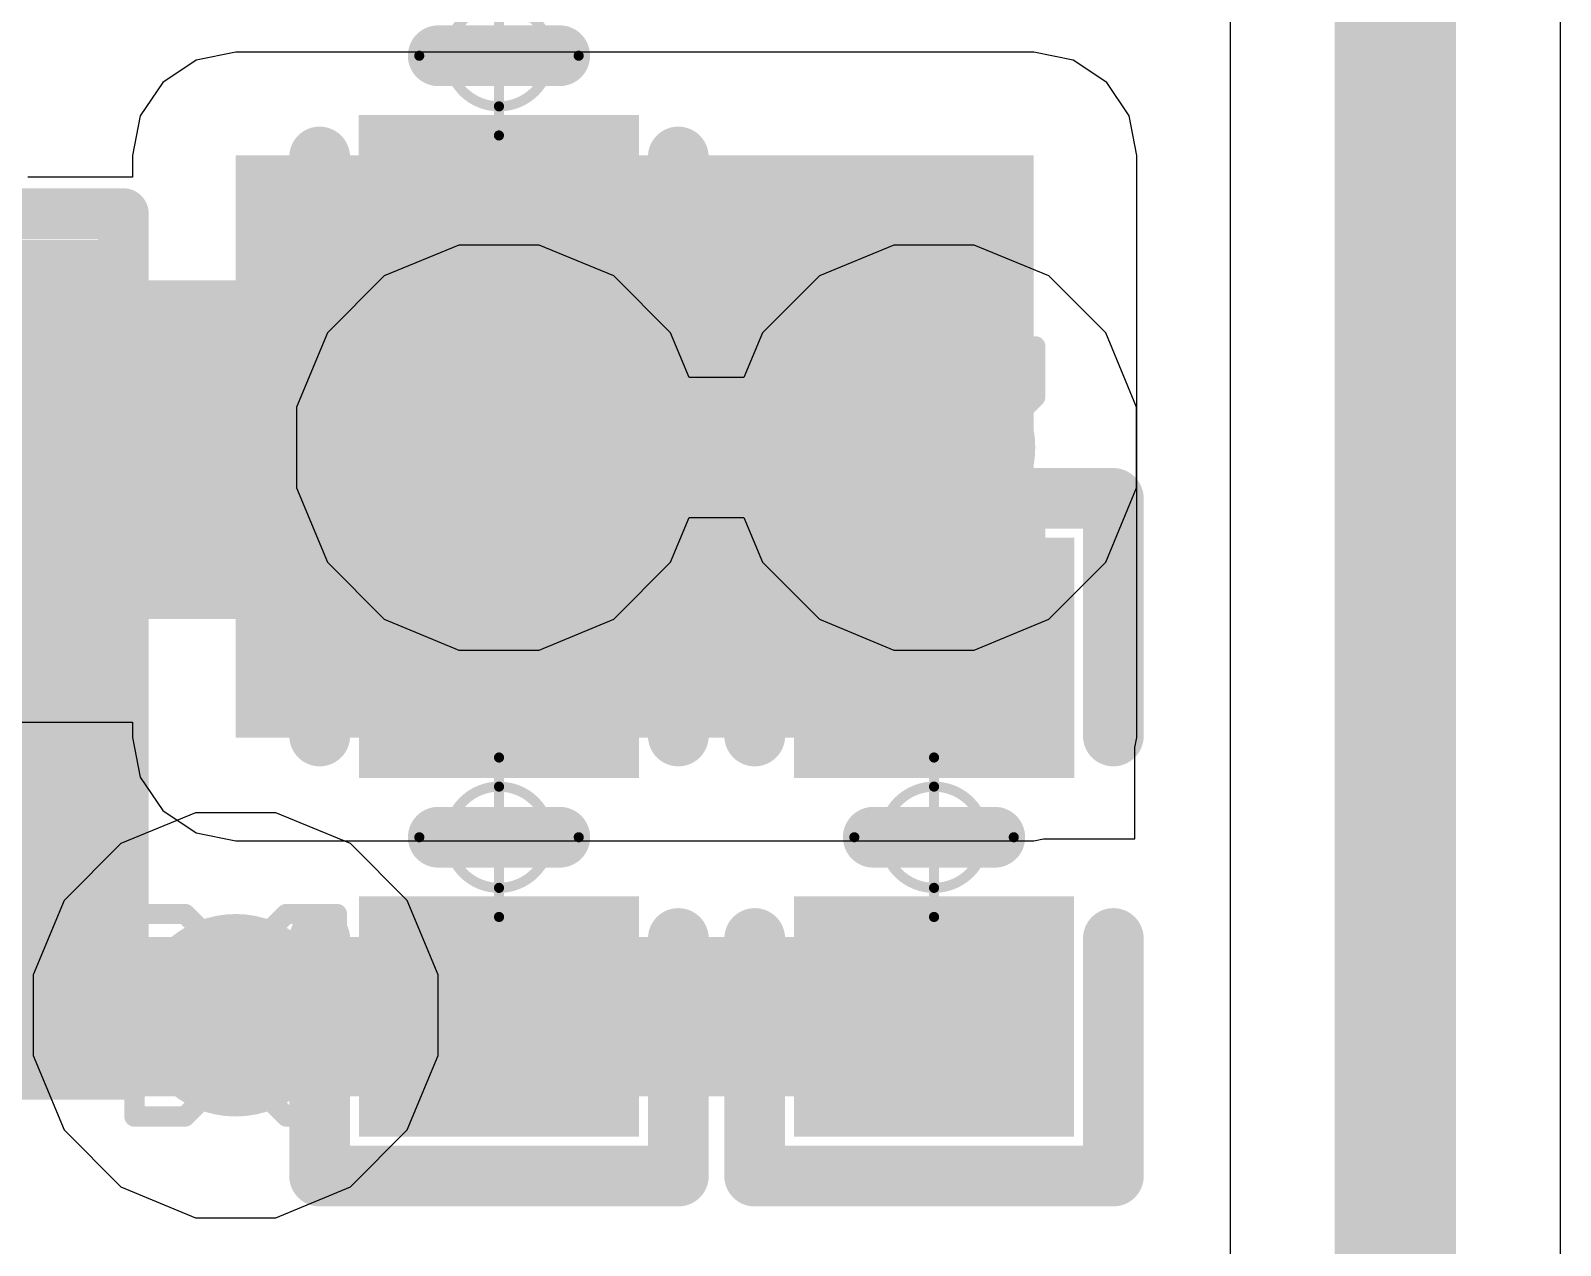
# Model space of a CAD drawing. Header units: inches. Extents: x -13 to 356, y -4 to 120.
# Drawn here: x -0.588 to 3.25, y 19.51 to 22.557 of the extents above; entities that cross this region are included whole.
import ezdxf

# ---------------------------------------------------------------- set-up
doc = ezdxf.new("R2010")
doc.units = ezdxf.units.IN
for name, color, linetype in [('Bottom Layer', 5, 'Continuous'), ('Drill Drawing', 1, 'Continuous'), ('GND', 16, 'Continuous'), ('Mechanical 15', 56, 'Continuous'), ('POWER', 76, 'Continuous'), ('Top Layer', 1, 'Continuous'), ('Top Overlay', 2, 'Continuous'), ('Top Paste', 8, 'Continuous'), ('Top Solder', 216, 'Continuous'), ('Via Holes', 16, 'Continuous')]:
    doc.layers.add(name, color=color, linetype=linetype)

# ---------------------------------------------------------------- blocks, each defined once
blk = doc.blocks.new('12_LGA__2_2__29')
at = {"layer": 'Top Layer'}
for points in [[(-0.42499915, 0.96000316), (-0.07499984999999999, 0.96000316), (-0.07499984999999999, 0.56000396), (-0.42499915, 0.56000396)], [(0.07499984999999999, 0.96000316), (0.42499915, 0.96000316), (0.42499915, 0.56000396), (0.07499984999999999, 0.56000396)], [(-0.9600006199999999, 0.9250032299999998), (-0.56000142, 0.9250032299999998), (-0.56000142, 0.5750039299999999), (-0.9600006199999999, 0.5750039299999999)], [(0.56000142, 0.9250032299999998), (0.9600006199999999, 0.9250032299999998), (0.9600006199999999, 0.5750039299999999), (0.56000142, 0.5750039299999999)], [(-0.9600006199999999, 0.42500169), (-0.56000142, 0.42500169), (-0.56000142, 0.07500238999999999), (-0.9600006199999999, 0.07500238999999999)], [(0.56000142, 0.42500169), (0.9600006199999999, 0.42500169), (0.9600006199999999, 0.07500238999999999), (0.56000142, 0.07500238999999999)], [(-0.9600006199999999, -0.07499731), (-0.56000142, -0.07499731), (-0.56000142, -0.42499661), (-0.9600006199999999, -0.42499661)], [(0.56000142, -0.07499731), (0.9600006199999999, -0.07499731), (0.9600006199999999, -0.42499661), (0.56000142, -0.42499661)], [(-0.9600006199999999, -0.5749988500000001), (-0.56000142, -0.5749988500000001), (-0.56000142, -0.9249981499999999), (-0.9600006199999999, -0.9249981499999999)], [(-0.42499915, -0.55999888), (-0.07499984999999999, -0.55999888), (-0.07499984999999999, -0.95999808), (-0.42499915, -0.95999808)], [(0.07499984999999999, -0.55999888), (0.42499915, -0.55999888), (0.42499915, -0.95999808), (0.07499984999999999, -0.95999808)], [(0.56000142, -0.5749988500000001), (0.9600006199999999, -0.5749988500000001), (0.9600006199999999, -0.9249981499999999), (0.56000142, -0.9249981499999999)]]:
    blk.add_hatch(color=1, dxfattribs=at).paths.add_polyline_path(points)
at = {"layer": 'Top Paste'}
for points in [[(-0.42499915, 0.96000316), (-0.07499984999999999, 0.96000316), (-0.07499984999999999, 0.56000396), (-0.42499915, 0.56000396)], [(0.07499984999999999, 0.96000316), (0.42499915, 0.96000316), (0.42499915, 0.56000396), (0.07499984999999999, 0.56000396)], [(-0.9600006199999999, 0.9250032299999998), (-0.56000142, 0.9250032299999998), (-0.56000142, 0.5750039299999999), (-0.9600006199999999, 0.5750039299999999)], [(0.56000142, 0.9250032299999998), (0.9600006199999999, 0.9250032299999998), (0.9600006199999999, 0.5750039299999999), (0.56000142, 0.5750039299999999)], [(-0.9600006199999999, 0.42500169), (-0.56000142, 0.42500169), (-0.56000142, 0.07500238999999999), (-0.9600006199999999, 0.07500238999999999)], [(0.56000142, 0.42500169), (0.9600006199999999, 0.42500169), (0.9600006199999999, 0.07500238999999999), (0.56000142, 0.07500238999999999)], [(-0.9600006199999999, -0.07499731), (-0.56000142, -0.07499731), (-0.56000142, -0.42499661), (-0.9600006199999999, -0.42499661)], [(0.56000142, -0.07499731), (0.9600006199999999, -0.07499731), (0.9600006199999999, -0.42499661), (0.56000142, -0.42499661)], [(-0.9600006199999999, -0.5749988500000001), (-0.56000142, -0.5749988500000001), (-0.56000142, -0.9249981499999999), (-0.9600006199999999, -0.9249981499999999)], [(-0.42499915, -0.55999888), (-0.07499984999999999, -0.55999888), (-0.07499984999999999, -0.95999808), (-0.42499915, -0.95999808)], [(0.07499984999999999, -0.55999888), (0.42499915, -0.55999888), (0.42499915, -0.95999808), (0.07499984999999999, -0.95999808)], [(0.56000142, -0.5749988500000001), (0.9600006199999999, -0.5749988500000001), (0.9600006199999999, -0.9249981499999999), (0.56000142, -0.9249981499999999)]]:
    blk.add_hatch(color=8, dxfattribs=at).paths.add_polyline_path(points)
at = {"layer": 'Top Solder'}
for points in [[(-0.52659915, 1.06160316), (0.02660015, 1.06160316), (0.02660015, 0.45840396), (-0.52659915, 0.45840396)], [(-0.02660015, 1.06160316), (0.52659915, 1.06160316), (0.52659915, 0.45840396), (-0.02660015, 0.45840396)], [(-1.06160062, 1.02660323), (-0.4584014199999999, 1.02660323), (-0.4584014199999999, 0.47340393), (-1.06160062, 0.47340393)], [(0.4584014199999999, 1.02660323), (1.06160062, 1.02660323), (1.06160062, 0.47340393), (0.4584014199999999, 0.47340393)], [(-1.06160062, 0.52660169), (-0.4584014199999999, 0.52660169), (-0.4584014199999999, -0.02659761), (-1.06160062, -0.02659761)], [(0.4584014199999999, 0.52660169), (1.06160062, 0.52660169), (1.06160062, -0.02659761), (0.4584014199999999, -0.02659761)], [(-1.06160062, 0.02660269), (-0.4584014199999999, 0.02660269), (-0.4584014199999999, -0.52659661), (-1.06160062, -0.52659661)], [(0.4584014199999999, 0.02660269), (1.06160062, 0.02660269), (1.06160062, -0.52659661), (0.4584014199999999, -0.52659661)], [(-0.52659915, -0.45839888), (0.02660015, -0.45839888), (0.02660015, -1.06159808), (-0.52659915, -1.06159808)], [(-0.02660015, -0.45839888), (0.52659915, -0.45839888), (0.52659915, -1.06159808), (-0.02660015, -1.06159808)], [(-1.06160062, -0.47339885), (-0.4584014199999999, -0.47339885), (-0.4584014199999999, -1.02659815), (-1.06160062, -1.02659815)], [(0.4584014199999999, -0.47339885), (1.06160062, -0.47339885), (1.06160062, -1.02659815), (0.4584014199999999, -1.02659815)]]:
    blk.add_hatch(color=216, dxfattribs=at).paths.add_polyline_path(points)
at = {"layer": 'Top Overlay'}
for points in [[(-1.0414, 1.0922, 0.127, 0.127, 0), (1.1176, 1.0922, 0.127, 0.127, 0)], [(1.1176, -1.0668, 0.127, 0.127, 0), (1.1176, 1.0922, 0.127, 0.127, 0)], [(-1.2446, 0.635, 0.127, 0.127, 0), (-1.2446, 0.889, 0.127, 0.127, 0)], [(-1.2446, 0.889, 0.127, 0.127, 0), (-1.1176, 0.7619999999999999, 0.127, 0.127, 0)], [(-1.2446, 0.635, 0.127, 0.127, 0), (-1.1176, 0.7619999999999999, 0.127, 0.127, 0)], [(-1.1176, -1.0668, 0.127, 0.127, 0), (-1.1176, 0.4826, 0.127, 0.127, 0)], [(-1.1176, -1.0668, 0.127, 0.127, 0), (1.1176, -1.0668, 0.127, 0.127, 0)]]:
    blk.add_lwpolyline(points, format="xyseb", dxfattribs=at)
for points in [[(-1.07315, 1.0922, 0.0635, 0.0635, 1), (-1.00965, 1.0922, 0.0635, 0.0635, 1)], [(1.08585, 1.0922, 0.0635, 0.0635, 1), (1.14935, 1.0922, 0.0635, 0.0635, 1)], [(1.08585, 1.0922, 0.0635, 0.0635, 1), (1.14935, 1.0922, 0.0635, 0.0635, 1)], [(-1.27635, 0.889, 0.0635, 0.0635, 1), (-1.21285, 0.889, 0.0635, 0.0635, 1)], [(-1.27635, 0.889, 0.0635, 0.0635, 1), (-1.21285, 0.889, 0.0635, 0.0635, 1)], [(-1.14935, 0.7619999999999999, 0.0635, 0.0635, 1), (-1.08585, 0.7619999999999999, 0.0635, 0.0635, 1)], [(-1.14935, 0.7619999999999999, 0.0635, 0.0635, 1), (-1.08585, 0.7619999999999999, 0.0635, 0.0635, 1)], [(-1.27635, 0.635, 0.0635, 0.0635, 1), (-1.21285, 0.635, 0.0635, 0.0635, 1)], [(-1.27635, 0.635, 0.0635, 0.0635, 1), (-1.21285, 0.635, 0.0635, 0.0635, 1)], [(-1.14935, 0.4826, 0.0635, 0.0635, 1), (-1.08585, 0.4826, 0.0635, 0.0635, 1)], [(-1.14935, -1.0668, 0.0635, 0.0635, 1), (-1.08585, -1.0668, 0.0635, 0.0635, 1)], [(-1.14935, -1.0668, 0.0635, 0.0635, 1), (-1.08585, -1.0668, 0.0635, 0.0635, 1)], [(1.08585, -1.0668, 0.0635, 0.0635, 1), (1.14935, -1.0668, 0.0635, 0.0635, 1)], [(1.08585, -1.0668, 0.0635, 0.0635, 1), (1.14935, -1.0668, 0.0635, 0.0635, 1)]]:
    blk.add_lwpolyline(points, format="xyseb", close=True, dxfattribs=at)
blk = doc.blocks.new('C_0402_L_43')
at = {"layer": 'Top Layer'}
for points in [[(-0.6499986999999999, 0.2499995), (-0.2499995, 0.2499995), (-0.2499995, -0.2499995), (-0.6499986999999999, -0.2499995)], [(0.24991822, 0.24991822), (0.64991742, 0.24991822), (0.64991742, -0.25008078), (0.24991822, -0.25008078)]]:
    blk.add_hatch(color=1, dxfattribs=at).paths.add_polyline_path(points)
at = {"layer": 'Top Paste'}
for points in [[(-0.6499986999999999, 0.2499995), (-0.2499995, 0.2499995), (-0.2499995, -0.2499995), (-0.6499986999999999, -0.2499995)], [(0.24991822, 0.24991822), (0.64991742, 0.24991822), (0.64991742, -0.25008078), (0.24991822, -0.25008078)]]:
    blk.add_hatch(color=8, dxfattribs=at).paths.add_polyline_path(points)
at = {"layer": 'Top Solder'}
for points in [[(-0.7515987, 0.3515995), (-0.1483995, 0.3515995), (-0.1483995, -0.3515995), (-0.7515987, -0.3515995)], [(0.14831822, 0.35151822), (0.75151742, 0.35151822), (0.75151742, -0.35168078), (0.14831822, -0.35168078)]]:
    blk.add_hatch(color=216, dxfattribs=at).paths.add_polyline_path(points)
at = {"layer": 'Mechanical 15'}
for points in [[(0, 0.1999996, 0.0254, 0.0254, 0), (0, -0.1999996, 0.0254, 0.0254, 0)], [(-0.1999996, 0, 0.0254, 0.0254, 0), (0.1999996, 0, 0.0254, 0.0254, 0)]]:
    blk.add_lwpolyline(points, format="xyseb", dxfattribs=at)
for points in [[(-0.00635, 0.1999996, 0.0127, 0.0127, 1), (0.00635, 0.1999996, 0.0127, 0.0127, 1)], [(0.127, 0, 0.0254, 0.0254, 1), (-0.127, 0, 0.0254, 0.0254, 1)], [(-0.2063496, 0, 0.0127, 0.0127, 1), (-0.1936496, 0, 0.0127, 0.0127, 1)], [(-0.13335, 0, 0.0127, 0.0127, 1), (-0.12065, 0, 0.0127, 0.0127, 1)], [(0.12065, 0, 0.0127, 0.0127, 1), (0.13335, 0, 0.0127, 0.0127, 1)], [(0.1936496, 0, 0.0127, 0.0127, 1), (0.2063496, 0, 0.0127, 0.0127, 1)], [(-0.00635, -0.1999996, 0.0127, 0.0127, 1), (0.00635, -0.1999996, 0.0127, 0.0127, 1)]]:
    blk.add_lwpolyline(points, format="xyseb", close=True, dxfattribs=at)
at = {"layer": 'Top Overlay'}
for points in [[(-0.84991956, 0.44991782, 0.1524, 0.1524, 0), (-0.254, 0.44991782, 0.1524, 0.1524, 0)], [(-0.84991956, 0.44991782, 0.1524, 0.1524, 0), (-0.84991956, -0.44991782, 0.1524, 0.1524, 0)], [(0.254, 0.44991782, 0.1524, 0.1524, 0), (0.84991956, 0.44991782, 0.1524, 0.1524, 0)], [(0.84991956, 0.44991782, 0.1524, 0.1524, 0), (0.84991956, -0.45008038, 0.1524, 0.1524, 0)], [(0, 0.1524, 0.1524, 0.1524, 0), (0, -0.1524, 0.1524, 0.1524, 0)], [(-0.84991956, -0.44991782, 0.1524, 0.1524, 0), (-0.254, -0.44991782, 0.1524, 0.1524, 0)], [(-0.84991956, -0.44991782, 0.1524, 0.1524, 0), (-0.8497569999999999, -0.45008038, 0.1524, 0.1524, 0)], [(0.254, -0.44991782, 0.1524, 0.1524, 0), (0.84991956, -0.44991782, 0.1524, 0.1524, 0)]]:
    blk.add_lwpolyline(points, format="xyseb", dxfattribs=at)
for points in [[(-0.8880195599999998, 0.44991782, 0.0762, 0.0762, 1), (-0.81181956, 0.44991782, 0.0762, 0.0762, 1)], [(-0.8880195599999998, 0.44991782, 0.0762, 0.0762, 1), (-0.81181956, 0.44991782, 0.0762, 0.0762, 1)], [(-0.2921, 0.44991782, 0.0762, 0.0762, 1), (-0.2159, 0.44991782, 0.0762, 0.0762, 1)], [(0.2159, 0.44991782, 0.0762, 0.0762, 1), (0.2921, 0.44991782, 0.0762, 0.0762, 1)], [(0.81181956, 0.44991782, 0.0762, 0.0762, 1), (0.8880195599999998, 0.44991782, 0.0762, 0.0762, 1)], [(0.81181956, 0.44991782, 0.0762, 0.0762, 1), (0.8880195599999998, 0.44991782, 0.0762, 0.0762, 1)], [(-0.0381, 0.1524, 0.0762, 0.0762, 1), (0.0381, 0.1524, 0.0762, 0.0762, 1)], [(-0.0381, -0.1524, 0.0762, 0.0762, 1), (0.0381, -0.1524, 0.0762, 0.0762, 1)], [(-0.8880195599999998, -0.44991782, 0.0762, 0.0762, 1), (-0.81181956, -0.44991782, 0.0762, 0.0762, 1)], [(-0.8880195599999998, -0.44991782, 0.0762, 0.0762, 1), (-0.81181956, -0.44991782, 0.0762, 0.0762, 1)], [(-0.8880195599999998, -0.44991782, 0.0762, 0.0762, 1), (-0.81181956, -0.44991782, 0.0762, 0.0762, 1)], [(-0.8878569999999999, -0.45008038, 0.0762, 0.0762, 1), (-0.8116569999999999, -0.45008038, 0.0762, 0.0762, 1)], [(-0.2921, -0.44991782, 0.0762, 0.0762, 1), (-0.2159, -0.44991782, 0.0762, 0.0762, 1)], [(0.2159, -0.44991782, 0.0762, 0.0762, 1), (0.2921, -0.44991782, 0.0762, 0.0762, 1)], [(0.81181956, -0.44991782, 0.0762, 0.0762, 1), (0.8880195599999998, -0.44991782, 0.0762, 0.0762, 1)], [(0.81181956, -0.45008038, 0.0762, 0.0762, 1), (0.8880195599999998, -0.45008038, 0.0762, 0.0762, 1)]]:
    blk.add_lwpolyline(points, format="xyseb", close=True, dxfattribs=at)
blk = doc.blocks.new('C_0402_L_44')
at = {"layer": 'Top Layer'}
for points in [[(-0.6499986999999999, 0.2499995), (-0.2499995, 0.2499995), (-0.2499995, -0.2499995), (-0.6499986999999999, -0.2499995)], [(0.24991822, 0.24991822), (0.64991742, 0.24991822), (0.64991742, -0.25008078), (0.24991822, -0.25008078)]]:
    blk.add_hatch(color=1, dxfattribs=at).paths.add_polyline_path(points)
at = {"layer": 'Top Paste'}
for points in [[(-0.6499986999999999, 0.2499995), (-0.2499995, 0.2499995), (-0.2499995, -0.2499995), (-0.6499986999999999, -0.2499995)], [(0.24991822, 0.24991822), (0.64991742, 0.24991822), (0.64991742, -0.25008078), (0.24991822, -0.25008078)]]:
    blk.add_hatch(color=8, dxfattribs=at).paths.add_polyline_path(points)
at = {"layer": 'Top Solder'}
for points in [[(-0.7515987, 0.3515995), (-0.1483995, 0.3515995), (-0.1483995, -0.3515995), (-0.7515987, -0.3515995)], [(0.14831822, 0.35151822), (0.75151742, 0.35151822), (0.75151742, -0.35168078), (0.14831822, -0.35168078)]]:
    blk.add_hatch(color=216, dxfattribs=at).paths.add_polyline_path(points)
at = {"layer": 'Mechanical 15'}
for points in [[(0, -0.1999996, 0.0254, 0.0254, 0), (0, 0.1999996, 0.0254, 0.0254, 0)], [(0.1999996, 0, 0.0254, 0.0254, 0), (-0.1999996, 0, 0.0254, 0.0254, 0)]]:
    blk.add_lwpolyline(points, format="xyseb", dxfattribs=at)
for points in [[(-0.00635, 0.1999996, 0.0127, 0.0127, 1), (0.00635, 0.1999996, 0.0127, 0.0127, 1)], [(0.127, 0, 0.0254, 0.0254, 1), (-0.127, 0, 0.0254, 0.0254, 1)], [(-0.2063496, 0, 0.0127, 0.0127, 1), (-0.1936496, 0, 0.0127, 0.0127, 1)], [(-0.13335, 0, 0.0127, 0.0127, 1), (-0.12065, 0, 0.0127, 0.0127, 1)], [(0.12065, 0, 0.0127, 0.0127, 1), (0.13335, 0, 0.0127, 0.0127, 1)], [(0.1936496, 0, 0.0127, 0.0127, 1), (0.2063496, 0, 0.0127, 0.0127, 1)], [(-0.00635, -0.1999996, 0.0127, 0.0127, 1), (0.00635, -0.1999996, 0.0127, 0.0127, 1)]]:
    blk.add_lwpolyline(points, format="xyseb", close=True, dxfattribs=at)
at = {"layer": 'Top Overlay'}
for points in [[(-0.254, 0.44991782, 0.1524, 0.1524, 0), (-0.84991956, 0.44991782, 0.1524, 0.1524, 0)], [(-0.84991956, -0.44991782, 0.1524, 0.1524, 0), (-0.84991956, 0.44991782, 0.1524, 0.1524, 0)], [(0.84991956, 0.44991782, 0.1524, 0.1524, 0), (0.254, 0.44991782, 0.1524, 0.1524, 0)], [(0.84991956, -0.45008038, 0.1524, 0.1524, 0), (0.84991956, 0.44991782, 0.1524, 0.1524, 0)], [(0, -0.1524, 0.1524, 0.1524, 0), (0, 0.1524, 0.1524, 0.1524, 0)], [(-0.254, -0.44991782, 0.1524, 0.1524, 0), (-0.84991956, -0.44991782, 0.1524, 0.1524, 0)], [(-0.8497569999999999, -0.45008038, 0.1524, 0.1524, 0), (-0.84991956, -0.44991782, 0.1524, 0.1524, 0)], [(0.84991956, -0.44991782, 0.1524, 0.1524, 0), (0.254, -0.44991782, 0.1524, 0.1524, 0)]]:
    blk.add_lwpolyline(points, format="xyseb", dxfattribs=at)
for points in [[(-0.8880195599999998, 0.44991782, 0.0762, 0.0762, 1), (-0.81181956, 0.44991782, 0.0762, 0.0762, 1)], [(-0.8880195599999998, 0.44991782, 0.0762, 0.0762, 1), (-0.81181956, 0.44991782, 0.0762, 0.0762, 1)], [(-0.2921, 0.44991782, 0.0762, 0.0762, 1), (-0.2159, 0.44991782, 0.0762, 0.0762, 1)], [(0.2159, 0.44991782, 0.0762, 0.0762, 1), (0.2921, 0.44991782, 0.0762, 0.0762, 1)], [(0.81181956, 0.44991782, 0.0762, 0.0762, 1), (0.8880195599999998, 0.44991782, 0.0762, 0.0762, 1)], [(0.81181956, 0.44991782, 0.0762, 0.0762, 1), (0.8880195599999998, 0.44991782, 0.0762, 0.0762, 1)], [(-0.0381, 0.1524, 0.0762, 0.0762, 1), (0.0381, 0.1524, 0.0762, 0.0762, 1)], [(-0.0381, -0.1524, 0.0762, 0.0762, 1), (0.0381, -0.1524, 0.0762, 0.0762, 1)], [(-0.8880195599999998, -0.44991782, 0.0762, 0.0762, 1), (-0.81181956, -0.44991782, 0.0762, 0.0762, 1)], [(-0.8880195599999998, -0.44991782, 0.0762, 0.0762, 1), (-0.81181956, -0.44991782, 0.0762, 0.0762, 1)], [(-0.8880195599999998, -0.44991782, 0.0762, 0.0762, 1), (-0.81181956, -0.44991782, 0.0762, 0.0762, 1)], [(-0.8878569999999999, -0.45008038, 0.0762, 0.0762, 1), (-0.8116569999999999, -0.45008038, 0.0762, 0.0762, 1)], [(-0.2921, -0.44991782, 0.0762, 0.0762, 1), (-0.2159, -0.44991782, 0.0762, 0.0762, 1)], [(0.2159, -0.44991782, 0.0762, 0.0762, 1), (0.2921, -0.44991782, 0.0762, 0.0762, 1)], [(0.81181956, -0.44991782, 0.0762, 0.0762, 1), (0.8880195599999998, -0.44991782, 0.0762, 0.0762, 1)], [(0.81181956, -0.45008038, 0.0762, 0.0762, 1), (0.8880195599999998, -0.45008038, 0.0762, 0.0762, 1)]]:
    blk.add_lwpolyline(points, format="xyseb", close=True, dxfattribs=at)
blk = doc.blocks.new('C_0402_L_47')
at = {"layer": 'Top Layer'}
for points in [[(-0.6499986999999999, 0.2499995), (-0.2499995, 0.2499995), (-0.2499995, -0.2499995), (-0.6499986999999999, -0.2499995)], [(0.24991822, 0.24991822), (0.64991742, 0.24991822), (0.64991742, -0.25008078), (0.24991822, -0.25008078)]]:
    blk.add_hatch(color=1, dxfattribs=at).paths.add_polyline_path(points)
at = {"layer": 'Top Paste'}
for points in [[(-0.6499986999999999, 0.2499995), (-0.2499995, 0.2499995), (-0.2499995, -0.2499995), (-0.6499986999999999, -0.2499995)], [(0.24991822, 0.24991822), (0.64991742, 0.24991822), (0.64991742, -0.25008078), (0.24991822, -0.25008078)]]:
    blk.add_hatch(color=8, dxfattribs=at).paths.add_polyline_path(points)
at = {"layer": 'Top Solder'}
for points in [[(-0.7515987, 0.3515995), (-0.1483995, 0.3515995), (-0.1483995, -0.3515995), (-0.7515987, -0.3515995)], [(0.14831822, 0.35151822), (0.75151742, 0.35151822), (0.75151742, -0.35168078), (0.14831822, -0.35168078)]]:
    blk.add_hatch(color=216, dxfattribs=at).paths.add_polyline_path(points)
at = {"layer": 'Mechanical 15'}
for points in [[(0, -0.1999996, 0.0254, 0.0254, 0), (0, 0.1999996, 0.0254, 0.0254, 0)], [(0.1999996, 0, 0.0254, 0.0254, 0), (-0.1999996, 0, 0.0254, 0.0254, 0)]]:
    blk.add_lwpolyline(points, format="xyseb", dxfattribs=at)
for points in [[(-0.00635, 0.1999996, 0.0127, 0.0127, 1), (0.00635, 0.1999996, 0.0127, 0.0127, 1)], [(0.127, 0, 0.0254, 0.0254, 1), (-0.127, 0, 0.0254, 0.0254, 1)], [(-0.2063496, 0, 0.0127, 0.0127, 1), (-0.1936496, 0, 0.0127, 0.0127, 1)], [(-0.13335, 0, 0.0127, 0.0127, 1), (-0.12065, 0, 0.0127, 0.0127, 1)], [(0.12065, 0, 0.0127, 0.0127, 1), (0.13335, 0, 0.0127, 0.0127, 1)], [(0.1936496, 0, 0.0127, 0.0127, 1), (0.2063496, 0, 0.0127, 0.0127, 1)], [(-0.00635, -0.1999996, 0.0127, 0.0127, 1), (0.00635, -0.1999996, 0.0127, 0.0127, 1)]]:
    blk.add_lwpolyline(points, format="xyseb", close=True, dxfattribs=at)
at = {"layer": 'Top Overlay'}
for points in [[(-0.254, 0.44991782, 0.1524, 0.1524, 0), (-0.84991956, 0.44991782, 0.1524, 0.1524, 0)], [(-0.84991956, -0.44991782, 0.1524, 0.1524, 0), (-0.84991956, 0.44991782, 0.1524, 0.1524, 0)], [(0.84991956, 0.44991782, 0.1524, 0.1524, 0), (0.254, 0.44991782, 0.1524, 0.1524, 0)], [(0.84991956, -0.45008038, 0.1524, 0.1524, 0), (0.84991956, 0.44991782, 0.1524, 0.1524, 0)], [(0, -0.1524, 0.1524, 0.1524, 0), (0, 0.1524, 0.1524, 0.1524, 0)], [(-0.254, -0.44991782, 0.1524, 0.1524, 0), (-0.84991956, -0.44991782, 0.1524, 0.1524, 0)], [(-0.8497569999999999, -0.45008038, 0.1524, 0.1524, 0), (-0.84991956, -0.44991782, 0.1524, 0.1524, 0)], [(0.84991956, -0.44991782, 0.1524, 0.1524, 0), (0.254, -0.44991782, 0.1524, 0.1524, 0)]]:
    blk.add_lwpolyline(points, format="xyseb", dxfattribs=at)
for points in [[(-0.8880195599999998, 0.44991782, 0.0762, 0.0762, 1), (-0.81181956, 0.44991782, 0.0762, 0.0762, 1)], [(-0.8880195599999998, 0.44991782, 0.0762, 0.0762, 1), (-0.81181956, 0.44991782, 0.0762, 0.0762, 1)], [(-0.2921, 0.44991782, 0.0762, 0.0762, 1), (-0.2159, 0.44991782, 0.0762, 0.0762, 1)], [(0.2159, 0.44991782, 0.0762, 0.0762, 1), (0.2921, 0.44991782, 0.0762, 0.0762, 1)], [(0.81181956, 0.44991782, 0.0762, 0.0762, 1), (0.8880195599999998, 0.44991782, 0.0762, 0.0762, 1)], [(0.81181956, 0.44991782, 0.0762, 0.0762, 1), (0.8880195599999998, 0.44991782, 0.0762, 0.0762, 1)], [(-0.0381, 0.1524, 0.0762, 0.0762, 1), (0.0381, 0.1524, 0.0762, 0.0762, 1)], [(-0.0381, -0.1524, 0.0762, 0.0762, 1), (0.0381, -0.1524, 0.0762, 0.0762, 1)], [(-0.8880195599999998, -0.44991782, 0.0762, 0.0762, 1), (-0.81181956, -0.44991782, 0.0762, 0.0762, 1)], [(-0.8880195599999998, -0.44991782, 0.0762, 0.0762, 1), (-0.81181956, -0.44991782, 0.0762, 0.0762, 1)], [(-0.8880195599999998, -0.44991782, 0.0762, 0.0762, 1), (-0.81181956, -0.44991782, 0.0762, 0.0762, 1)], [(-0.8878569999999999, -0.45008038, 0.0762, 0.0762, 1), (-0.8116569999999999, -0.45008038, 0.0762, 0.0762, 1)], [(-0.2921, -0.44991782, 0.0762, 0.0762, 1), (-0.2159, -0.44991782, 0.0762, 0.0762, 1)], [(0.2159, -0.44991782, 0.0762, 0.0762, 1), (0.2921, -0.44991782, 0.0762, 0.0762, 1)], [(0.81181956, -0.44991782, 0.0762, 0.0762, 1), (0.8880195599999998, -0.44991782, 0.0762, 0.0762, 1)], [(0.81181956, -0.45008038, 0.0762, 0.0762, 1), (0.8880195599999998, -0.45008038, 0.0762, 0.0762, 1)]]:
    blk.add_lwpolyline(points, format="xyseb", close=True, dxfattribs=at)

msp = doc.modelspace()

# ---------------------------------------------------------------- hatches: boundary and pattern name
at = {"layer": 'Bottom Layer'}
h = msp.add_hatch(color=5, dxfattribs=at)
edge = h.paths.add_edge_path()
edge.add_arc((0.58678572, 21.5110441), 0.254, 0, 360)
h = msp.add_hatch(color=5, dxfattribs=at)
edge = h.paths.add_edge_path()
edge.add_arc((1.6783558, 21.5110441), 0.254, 0, 360)
h = msp.add_hatch(color=5, dxfattribs=at)
edge = h.paths.add_edge_path()
edge.add_arc((-0.07386828, 20.08700072), 0.254, 0, 360)
at = {"layer": 'GND'}
h = msp.add_hatch(color=16, dxfattribs=at)
edge = h.paths.add_edge_path()
edge.add_arc((0.58678572, 21.5110441), 0.254, 0, 360)
h = msp.add_hatch(color=16, dxfattribs=at)
edge = h.paths.add_edge_path()
edge.add_arc((1.6783558, 21.5110441), 0.254, 0, 360)
h = msp.add_hatch(color=16, dxfattribs=at)
edge = h.paths.add_edge_path()
edge.add_arc((-0.07386828, 20.08700072), 0.254, 0, 360)
at = {"layer": 'POWER'}
h = msp.add_hatch(color=76, dxfattribs=at)
edge = h.paths.add_edge_path()
edge.add_arc((0.58678572, 21.5110441), 0.254, 0, 360)
h = msp.add_hatch(color=76, dxfattribs=at)
edge = h.paths.add_edge_path()
edge.add_arc((1.6783558, 21.5110441), 0.254, 0, 360)
h = msp.add_hatch(color=76, dxfattribs=at)
edge = h.paths.add_edge_path()
edge.add_arc((-0.07386828, 20.08700072), 0.254, 0, 360)
at = {"layer": 'Top Layer'}
for points in [[(-0.07386828, 20.7835627), (1.92835276, 20.7835627), (1.92835276, 22.24399666), (-0.07386828, 22.24399666)], [(-0.71319898, 21.08080112), (1.9283553, 21.08080112), (1.9283553, 21.93080196), (-0.71319898, 21.93080196)], [(-1.39820142, 20.04580192), (-0.51319938, 20.04580192), (-0.51319938, 20.93080396), (-1.39820142, 20.93080396)], [(-1.39820142, 19.88364578), (1.92827402, 19.88364578), (1.92827402, 20.28364498), (-1.39820142, 20.28364498)]]:
    msp.add_hatch(color=1, dxfattribs=at).paths.add_polyline_path(points)
h = msp.add_hatch(color=1, dxfattribs=at)
edge = h.paths.add_edge_path()
edge.add_arc((0.58678572, 21.5110441), 0.254, 0, 360)
h = msp.add_hatch(color=1, dxfattribs=at)
edge = h.paths.add_edge_path()
edge.add_arc((1.6783558, 21.5110441), 0.254, 0, 360)
h = msp.add_hatch(color=1, dxfattribs=at)
edge = h.paths.add_edge_path()
edge.add_arc((-0.07386828, 20.08700072), 0.254, 0, 360)
at = {"layer": 'Via Holes'}
h = msp.add_hatch(color=7, dxfattribs=at)
edge = h.paths.add_edge_path()
edge.add_arc((0.58678572, 21.5110441), 0.127, 0, 360)
h = msp.add_hatch(color=7, dxfattribs=at)
edge = h.paths.add_edge_path()
edge.add_arc((1.6783558, 21.5110441), 0.127, 0, 360)
h = msp.add_hatch(color=7, dxfattribs=at)
edge = h.paths.add_edge_path()
edge.add_arc((-0.07386828, 20.08700072), 0.127, 0, 360)

# ---------------------------------------------------------------- linework, layer by layer
at = {"layer": 'Bottom Layer'}
for p, q in [((0.48573944, 22.0190441), (0.29902658, 21.94170618)), ((0.687832, 22.0190441), (0.48573944, 22.0190441)), ((0.87454486, 21.94170618), (0.687832, 22.0190441)), ((1.57730952, 22.0190441), (1.39059666, 21.94170618)), ((1.77940208, 22.0190441), (1.57730952, 22.0190441)), ((1.96611494, 21.94170618), (1.77940208, 22.0190441)), ((0.29902658, 21.94170618), (0.15612364, 21.79880324)), ((1.0174478, 21.79880324), (0.87454486, 21.94170618)), ((1.39059666, 21.94170618), (1.24769372, 21.79880324)), ((2.10901788, 21.79880324), (1.96611494, 21.94170618)), ((0.15612364, 21.79880324), (0.07878572, 21.61209038)), ((1.06383836, 21.68680448), (1.0174478, 21.79880324)), ((1.24769372, 21.79880324), (1.20130316, 21.68680448)), ((2.1863558, 21.61209038), (2.10901788, 21.79880324)), ((1.20130316, 21.68680448), (1.06383836, 21.68680448)), ((0.07878572, 21.61209038), (0.07878572, 21.40999782)), ((2.1863558, 21.40999782), (2.1863558, 21.61209038)), ((0.07878572, 21.40999782), (0.15612364, 21.22328496)), ((2.10901788, 21.22328496), (2.1863558, 21.40999782)), ((1.0174478, 21.22328496), (1.06383836, 21.33528372)), ((1.06383836, 21.33528372), (1.20130316, 21.33528372)), ((1.20130316, 21.33528372), (1.24769372, 21.22328496)), ((0.15612364, 21.22328496), (0.29902658, 21.08038202)), ((0.87454486, 21.08038202), (1.0174478, 21.22328496)), ((1.24769372, 21.22328496), (1.39059666, 21.08038202)), ((1.96611494, 21.08038202), (2.10901788, 21.22328496)), ((0.29902658, 21.08038202), (0.48573944, 21.0030441)), ((0.687832, 21.0030441), (0.87454486, 21.08038202)), ((1.39059666, 21.08038202), (1.57730952, 21.0030441)), ((1.77940208, 21.0030441), (1.96611494, 21.08038202)), ((0.48573944, 21.0030441), (0.687832, 21.0030441)), ((1.57730952, 21.0030441), (1.77940208, 21.0030441))]:
    msp.add_line(p, q, dxfattribs=at)
at = {"layer": 'Drill Drawing'}
for points in [[(0.33278572, 21.6380441, 0.0508, 0.0508, 0), (0.33278572, 21.7650441, 0.0508, 0.0508, 0)], [(0.33278572, 21.7650441, 0.0508, 0.0508, 0), (0.45978572, 21.7650441, 0.0508, 0.0508, 0)], [(0.45978572, 21.7650441, 0.0508, 0.0508, 0), (0.58678572, 21.6380441, 0.0508, 0.0508, 0)], [(0.58678572, 21.6380441, 0.0508, 0.0508, 0), (0.71378572, 21.7650441, 0.0508, 0.0508, 0)], [(0.71378572, 21.7650441, 0.0508, 0.0508, 0), (0.84078572, 21.7650441, 0.0508, 0.0508, 0)], [(0.84078572, 21.6380441, 0.0508, 0.0508, 0), (0.84078572, 21.7650441, 0.0508, 0.0508, 0)], [(1.4243558, 21.6380441, 0.0508, 0.0508, 0), (1.4243558, 21.7650441, 0.0508, 0.0508, 0)], [(1.4243558, 21.7650441, 0.0508, 0.0508, 0), (1.5513558, 21.7650441, 0.0508, 0.0508, 0)], [(1.5513558, 21.7650441, 0.0508, 0.0508, 0), (1.6783558, 21.6380441, 0.0508, 0.0508, 0)], [(1.6783558, 21.6380441, 0.0508, 0.0508, 0), (1.8053558, 21.7650441, 0.0508, 0.0508, 0)], [(1.8053558, 21.7650441, 0.0508, 0.0508, 0), (1.9323558, 21.7650441, 0.0508, 0.0508, 0)], [(1.9323558, 21.6380441, 0.0508, 0.0508, 0), (1.9323558, 21.7650441, 0.0508, 0.0508, 0)], [(0.33278572, 21.6380441, 0.0508, 0.0508, 0), (0.45978572, 21.5110441, 0.0508, 0.0508, 0)], [(0.71378572, 21.5110441, 0.0508, 0.0508, 0), (0.84078572, 21.6380441, 0.0508, 0.0508, 0)], [(1.4243558, 21.6380441, 0.0508, 0.0508, 0), (1.5513558, 21.5110441, 0.0508, 0.0508, 0)], [(1.8053558, 21.5110441, 0.0508, 0.0508, 0), (1.9323558, 21.6380441, 0.0508, 0.0508, 0)], [(0.33278572, 21.3840441, 0.0508, 0.0508, 0), (0.45978572, 21.5110441, 0.0508, 0.0508, 0)], [(0.71378572, 21.5110441, 0.0508, 0.0508, 0), (0.84078572, 21.3840441, 0.0508, 0.0508, 0)], [(1.4243558, 21.3840441, 0.0508, 0.0508, 0), (1.5513558, 21.5110441, 0.0508, 0.0508, 0)], [(1.8053558, 21.5110441, 0.0508, 0.0508, 0), (1.9323558, 21.3840441, 0.0508, 0.0508, 0)], [(0.33278572, 21.2570441, 0.0508, 0.0508, 0), (0.33278572, 21.3840441, 0.0508, 0.0508, 0)], [(0.45978572, 21.2570441, 0.0508, 0.0508, 0), (0.58678572, 21.3840441, 0.0508, 0.0508, 0)], [(0.58678572, 21.3840441, 0.0508, 0.0508, 0), (0.71378572, 21.2570441, 0.0508, 0.0508, 0)], [(0.84078572, 21.2570441, 0.0508, 0.0508, 0), (0.84078572, 21.3840441, 0.0508, 0.0508, 0)], [(1.4243558, 21.2570441, 0.0508, 0.0508, 0), (1.4243558, 21.3840441, 0.0508, 0.0508, 0)], [(1.5513558, 21.2570441, 0.0508, 0.0508, 0), (1.6783558, 21.3840441, 0.0508, 0.0508, 0)], [(1.6783558, 21.3840441, 0.0508, 0.0508, 0), (1.8053558, 21.2570441, 0.0508, 0.0508, 0)], [(1.9323558, 21.2570441, 0.0508, 0.0508, 0), (1.9323558, 21.3840441, 0.0508, 0.0508, 0)], [(0.33278572, 21.2570441, 0.0508, 0.0508, 0), (0.45978572, 21.2570441, 0.0508, 0.0508, 0)], [(0.71378572, 21.2570441, 0.0508, 0.0508, 0), (0.84078572, 21.2570441, 0.0508, 0.0508, 0)], [(1.4243558, 21.2570441, 0.0508, 0.0508, 0), (1.5513558, 21.2570441, 0.0508, 0.0508, 0)], [(1.8053558, 21.2570441, 0.0508, 0.0508, 0), (1.9323558, 21.2570441, 0.0508, 0.0508, 0)], [(-0.32786828, 20.21400072, 0.0508, 0.0508, 0), (-0.32786828, 20.34100072, 0.0508, 0.0508, 0)], [(-0.32786828, 20.34100072, 0.0508, 0.0508, 0), (-0.20086828, 20.34100072, 0.0508, 0.0508, 0)], [(-0.20086828, 20.34100072, 0.0508, 0.0508, 0), (-0.07386828, 20.21400072, 0.0508, 0.0508, 0)], [(-0.07386828, 20.21400072, 0.0508, 0.0508, 0), (0.05313172, 20.34100072, 0.0508, 0.0508, 0)], [(0.05313172, 20.34100072, 0.0508, 0.0508, 0), (0.18013172, 20.34100072, 0.0508, 0.0508, 0)], [(0.18013172, 20.21400072, 0.0508, 0.0508, 0), (0.18013172, 20.34100072, 0.0508, 0.0508, 0)], [(-0.32786828, 20.21400072, 0.0508, 0.0508, 0), (-0.20086828, 20.08700072, 0.0508, 0.0508, 0)], [(0.05313172, 20.08700072, 0.0508, 0.0508, 0), (0.18013172, 20.21400072, 0.0508, 0.0508, 0)], [(-0.32786828, 19.96000072, 0.0508, 0.0508, 0), (-0.20086828, 20.08700072, 0.0508, 0.0508, 0)], [(0.05313172, 20.08700072, 0.0508, 0.0508, 0), (0.18013172, 19.96000072, 0.0508, 0.0508, 0)], [(-0.32786828, 19.83300072, 0.0508, 0.0508, 0), (-0.32786828, 19.96000072, 0.0508, 0.0508, 0)], [(-0.20086828, 19.83300072, 0.0508, 0.0508, 0), (-0.07386828, 19.96000072, 0.0508, 0.0508, 0)], [(-0.07386828, 19.96000072, 0.0508, 0.0508, 0), (0.05313172, 19.83300072, 0.0508, 0.0508, 0)], [(0.18013172, 19.83300072, 0.0508, 0.0508, 0), (0.18013172, 19.96000072, 0.0508, 0.0508, 0)], [(-0.32786828, 19.83300072, 0.0508, 0.0508, 0), (-0.20086828, 19.83300072, 0.0508, 0.0508, 0)], [(0.05313172, 19.83300072, 0.0508, 0.0508, 0), (0.18013172, 19.83300072, 0.0508, 0.0508, 0)]]:
    msp.add_lwpolyline(points, format="xyseb", dxfattribs=at)
for points in [[(0.32008572, 21.7650441, 0.0254, 0.0254, 1), (0.34548572, 21.7650441, 0.0254, 0.0254, 1)], [(0.32008572, 21.7650441, 0.0254, 0.0254, 1), (0.34548572, 21.7650441, 0.0254, 0.0254, 1)], [(0.44708572, 21.7650441, 0.0254, 0.0254, 1), (0.47248572, 21.7650441, 0.0254, 0.0254, 1)], [(0.44708572, 21.7650441, 0.0254, 0.0254, 1), (0.47248572, 21.7650441, 0.0254, 0.0254, 1)], [(0.7010857199999999, 21.7650441, 0.0254, 0.0254, 1), (0.72648572, 21.7650441, 0.0254, 0.0254, 1)], [(0.7010857199999999, 21.7650441, 0.0254, 0.0254, 1), (0.72648572, 21.7650441, 0.0254, 0.0254, 1)], [(0.8280857199999999, 21.7650441, 0.0254, 0.0254, 1), (0.85348572, 21.7650441, 0.0254, 0.0254, 1)], [(0.8280857199999999, 21.7650441, 0.0254, 0.0254, 1), (0.85348572, 21.7650441, 0.0254, 0.0254, 1)], [(1.4116558, 21.7650441, 0.0254, 0.0254, 1), (1.4370558, 21.7650441, 0.0254, 0.0254, 1)], [(1.4116558, 21.7650441, 0.0254, 0.0254, 1), (1.4370558, 21.7650441, 0.0254, 0.0254, 1)], [(1.5386558, 21.7650441, 0.0254, 0.0254, 1), (1.5640558, 21.7650441, 0.0254, 0.0254, 1)], [(1.5386558, 21.7650441, 0.0254, 0.0254, 1), (1.5640558, 21.7650441, 0.0254, 0.0254, 1)], [(1.7926558, 21.7650441, 0.0254, 0.0254, 1), (1.8180558, 21.7650441, 0.0254, 0.0254, 1)], [(1.7926558, 21.7650441, 0.0254, 0.0254, 1), (1.8180558, 21.7650441, 0.0254, 0.0254, 1)], [(1.9196558, 21.7650441, 0.0254, 0.0254, 1), (1.9450558, 21.7650441, 0.0254, 0.0254, 1)], [(1.9196558, 21.7650441, 0.0254, 0.0254, 1), (1.9450558, 21.7650441, 0.0254, 0.0254, 1)], [(0.32008572, 21.6380441, 0.0254, 0.0254, 1), (0.34548572, 21.6380441, 0.0254, 0.0254, 1)], [(0.32008572, 21.6380441, 0.0254, 0.0254, 1), (0.34548572, 21.6380441, 0.0254, 0.0254, 1)], [(0.5740857199999999, 21.6380441, 0.0254, 0.0254, 1), (0.59948572, 21.6380441, 0.0254, 0.0254, 1)], [(0.5740857199999999, 21.6380441, 0.0254, 0.0254, 1), (0.59948572, 21.6380441, 0.0254, 0.0254, 1)], [(0.8280857199999999, 21.6380441, 0.0254, 0.0254, 1), (0.85348572, 21.6380441, 0.0254, 0.0254, 1)], [(0.8280857199999999, 21.6380441, 0.0254, 0.0254, 1), (0.85348572, 21.6380441, 0.0254, 0.0254, 1)], [(1.4116558, 21.6380441, 0.0254, 0.0254, 1), (1.4370558, 21.6380441, 0.0254, 0.0254, 1)], [(1.4116558, 21.6380441, 0.0254, 0.0254, 1), (1.4370558, 21.6380441, 0.0254, 0.0254, 1)], [(1.6656558, 21.6380441, 0.0254, 0.0254, 1), (1.6910558, 21.6380441, 0.0254, 0.0254, 1)], [(1.6656558, 21.6380441, 0.0254, 0.0254, 1), (1.6910558, 21.6380441, 0.0254, 0.0254, 1)], [(1.9196558, 21.6380441, 0.0254, 0.0254, 1), (1.9450558, 21.6380441, 0.0254, 0.0254, 1)], [(1.9196558, 21.6380441, 0.0254, 0.0254, 1), (1.9450558, 21.6380441, 0.0254, 0.0254, 1)], [(0.44708572, 21.5110441, 0.0254, 0.0254, 1), (0.47248572, 21.5110441, 0.0254, 0.0254, 1)], [(0.44708572, 21.5110441, 0.0254, 0.0254, 1), (0.47248572, 21.5110441, 0.0254, 0.0254, 1)], [(0.7010857199999999, 21.5110441, 0.0254, 0.0254, 1), (0.72648572, 21.5110441, 0.0254, 0.0254, 1)], [(0.7010857199999999, 21.5110441, 0.0254, 0.0254, 1), (0.72648572, 21.5110441, 0.0254, 0.0254, 1)], [(1.5386558, 21.5110441, 0.0254, 0.0254, 1), (1.5640558, 21.5110441, 0.0254, 0.0254, 1)], [(1.5386558, 21.5110441, 0.0254, 0.0254, 1), (1.5640558, 21.5110441, 0.0254, 0.0254, 1)], [(1.7926558, 21.5110441, 0.0254, 0.0254, 1), (1.8180558, 21.5110441, 0.0254, 0.0254, 1)], [(1.7926558, 21.5110441, 0.0254, 0.0254, 1), (1.8180558, 21.5110441, 0.0254, 0.0254, 1)], [(0.32008572, 21.3840441, 0.0254, 0.0254, 1), (0.34548572, 21.3840441, 0.0254, 0.0254, 1)], [(0.32008572, 21.3840441, 0.0254, 0.0254, 1), (0.34548572, 21.3840441, 0.0254, 0.0254, 1)], [(0.5740857199999999, 21.3840441, 0.0254, 0.0254, 1), (0.59948572, 21.3840441, 0.0254, 0.0254, 1)], [(0.5740857199999999, 21.3840441, 0.0254, 0.0254, 1), (0.59948572, 21.3840441, 0.0254, 0.0254, 1)], [(0.8280857199999999, 21.3840441, 0.0254, 0.0254, 1), (0.85348572, 21.3840441, 0.0254, 0.0254, 1)], [(0.8280857199999999, 21.3840441, 0.0254, 0.0254, 1), (0.85348572, 21.3840441, 0.0254, 0.0254, 1)], [(1.4116558, 21.3840441, 0.0254, 0.0254, 1), (1.4370558, 21.3840441, 0.0254, 0.0254, 1)], [(1.4116558, 21.3840441, 0.0254, 0.0254, 1), (1.4370558, 21.3840441, 0.0254, 0.0254, 1)], [(1.6656558, 21.3840441, 0.0254, 0.0254, 1), (1.6910558, 21.3840441, 0.0254, 0.0254, 1)], [(1.6656558, 21.3840441, 0.0254, 0.0254, 1), (1.6910558, 21.3840441, 0.0254, 0.0254, 1)], [(1.9196558, 21.3840441, 0.0254, 0.0254, 1), (1.9450558, 21.3840441, 0.0254, 0.0254, 1)], [(1.9196558, 21.3840441, 0.0254, 0.0254, 1), (1.9450558, 21.3840441, 0.0254, 0.0254, 1)], [(0.32008572, 21.2570441, 0.0254, 0.0254, 1), (0.34548572, 21.2570441, 0.0254, 0.0254, 1)], [(0.32008572, 21.2570441, 0.0254, 0.0254, 1), (0.34548572, 21.2570441, 0.0254, 0.0254, 1)], [(0.44708572, 21.2570441, 0.0254, 0.0254, 1), (0.47248572, 21.2570441, 0.0254, 0.0254, 1)], [(0.44708572, 21.2570441, 0.0254, 0.0254, 1), (0.47248572, 21.2570441, 0.0254, 0.0254, 1)], [(0.7010857199999999, 21.2570441, 0.0254, 0.0254, 1), (0.72648572, 21.2570441, 0.0254, 0.0254, 1)], [(0.7010857199999999, 21.2570441, 0.0254, 0.0254, 1), (0.72648572, 21.2570441, 0.0254, 0.0254, 1)], [(0.8280857199999999, 21.2570441, 0.0254, 0.0254, 1), (0.85348572, 21.2570441, 0.0254, 0.0254, 1)], [(0.8280857199999999, 21.2570441, 0.0254, 0.0254, 1), (0.85348572, 21.2570441, 0.0254, 0.0254, 1)], [(1.4116558, 21.2570441, 0.0254, 0.0254, 1), (1.4370558, 21.2570441, 0.0254, 0.0254, 1)], [(1.4116558, 21.2570441, 0.0254, 0.0254, 1), (1.4370558, 21.2570441, 0.0254, 0.0254, 1)], [(1.5386558, 21.2570441, 0.0254, 0.0254, 1), (1.5640558, 21.2570441, 0.0254, 0.0254, 1)], [(1.5386558, 21.2570441, 0.0254, 0.0254, 1), (1.5640558, 21.2570441, 0.0254, 0.0254, 1)], [(1.7926558, 21.2570441, 0.0254, 0.0254, 1), (1.8180558, 21.2570441, 0.0254, 0.0254, 1)], [(1.7926558, 21.2570441, 0.0254, 0.0254, 1), (1.8180558, 21.2570441, 0.0254, 0.0254, 1)], [(1.9196558, 21.2570441, 0.0254, 0.0254, 1), (1.9450558, 21.2570441, 0.0254, 0.0254, 1)], [(1.9196558, 21.2570441, 0.0254, 0.0254, 1), (1.9450558, 21.2570441, 0.0254, 0.0254, 1)], [(-0.34056828, 20.34100072, 0.0254, 0.0254, 1), (-0.31516828, 20.34100072, 0.0254, 0.0254, 1)], [(-0.34056828, 20.34100072, 0.0254, 0.0254, 1), (-0.31516828, 20.34100072, 0.0254, 0.0254, 1)], [(-0.21356828, 20.34100072, 0.0254, 0.0254, 1), (-0.18816828, 20.34100072, 0.0254, 0.0254, 1)], [(-0.21356828, 20.34100072, 0.0254, 0.0254, 1), (-0.18816828, 20.34100072, 0.0254, 0.0254, 1)], [(0.04043172, 20.34100072, 0.0254, 0.0254, 1), (0.06583172, 20.34100072, 0.0254, 0.0254, 1)], [(0.04043172, 20.34100072, 0.0254, 0.0254, 1), (0.06583172, 20.34100072, 0.0254, 0.0254, 1)], [(0.16743172, 20.34100072, 0.0254, 0.0254, 1), (0.19283172, 20.34100072, 0.0254, 0.0254, 1)], [(0.16743172, 20.34100072, 0.0254, 0.0254, 1), (0.19283172, 20.34100072, 0.0254, 0.0254, 1)], [(-0.34056828, 20.21400072, 0.0254, 0.0254, 1), (-0.31516828, 20.21400072, 0.0254, 0.0254, 1)], [(-0.34056828, 20.21400072, 0.0254, 0.0254, 1), (-0.31516828, 20.21400072, 0.0254, 0.0254, 1)], [(-0.08656828, 20.21400072, 0.0254, 0.0254, 1), (-0.06116828, 20.21400072, 0.0254, 0.0254, 1)], [(-0.08656828, 20.21400072, 0.0254, 0.0254, 1), (-0.06116828, 20.21400072, 0.0254, 0.0254, 1)], [(0.16743172, 20.21400072, 0.0254, 0.0254, 1), (0.19283172, 20.21400072, 0.0254, 0.0254, 1)], [(0.16743172, 20.21400072, 0.0254, 0.0254, 1), (0.19283172, 20.21400072, 0.0254, 0.0254, 1)], [(-0.21356828, 20.08700072, 0.0254, 0.0254, 1), (-0.18816828, 20.08700072, 0.0254, 0.0254, 1)], [(-0.21356828, 20.08700072, 0.0254, 0.0254, 1), (-0.18816828, 20.08700072, 0.0254, 0.0254, 1)], [(0.04043172, 20.08700072, 0.0254, 0.0254, 1), (0.06583172, 20.08700072, 0.0254, 0.0254, 1)], [(0.04043172, 20.08700072, 0.0254, 0.0254, 1), (0.06583172, 20.08700072, 0.0254, 0.0254, 1)], [(-0.34056828, 19.96000072, 0.0254, 0.0254, 1), (-0.31516828, 19.96000072, 0.0254, 0.0254, 1)], [(-0.34056828, 19.96000072, 0.0254, 0.0254, 1), (-0.31516828, 19.96000072, 0.0254, 0.0254, 1)], [(-0.08656828, 19.96000072, 0.0254, 0.0254, 1), (-0.06116828, 19.96000072, 0.0254, 0.0254, 1)], [(-0.08656828, 19.96000072, 0.0254, 0.0254, 1), (-0.06116828, 19.96000072, 0.0254, 0.0254, 1)], [(0.16743172, 19.96000072, 0.0254, 0.0254, 1), (0.19283172, 19.96000072, 0.0254, 0.0254, 1)], [(0.16743172, 19.96000072, 0.0254, 0.0254, 1), (0.19283172, 19.96000072, 0.0254, 0.0254, 1)], [(-0.34056828, 19.83300072, 0.0254, 0.0254, 1), (-0.31516828, 19.83300072, 0.0254, 0.0254, 1)], [(-0.34056828, 19.83300072, 0.0254, 0.0254, 1), (-0.31516828, 19.83300072, 0.0254, 0.0254, 1)], [(-0.21356828, 19.83300072, 0.0254, 0.0254, 1), (-0.18816828, 19.83300072, 0.0254, 0.0254, 1)], [(-0.21356828, 19.83300072, 0.0254, 0.0254, 1), (-0.18816828, 19.83300072, 0.0254, 0.0254, 1)], [(0.04043172, 19.83300072, 0.0254, 0.0254, 1), (0.06583172, 19.83300072, 0.0254, 0.0254, 1)], [(0.04043172, 19.83300072, 0.0254, 0.0254, 1), (0.06583172, 19.83300072, 0.0254, 0.0254, 1)], [(0.16743172, 19.83300072, 0.0254, 0.0254, 1), (0.19283172, 19.83300072, 0.0254, 0.0254, 1)], [(0.16743172, 19.83300072, 0.0254, 0.0254, 1), (0.19283172, 19.83300072, 0.0254, 0.0254, 1)]]:
    msp.add_lwpolyline(points, format="xyseb", close=True, dxfattribs=at)
at = {"layer": 'GND'}
for p, q in [((0.48573944, 22.0190441), (0.29902658, 21.94170618)), ((0.687832, 22.0190441), (0.48573944, 22.0190441)), ((0.87454486, 21.94170618), (0.687832, 22.0190441)), ((1.57730952, 22.0190441), (1.39059666, 21.94170618)), ((1.77940208, 22.0190441), (1.57730952, 22.0190441)), ((1.96611494, 21.94170618), (1.77940208, 22.0190441)), ((0.29902658, 21.94170618), (0.15612364, 21.79880324)), ((1.0174478, 21.79880324), (0.87454486, 21.94170618)), ((1.39059666, 21.94170618), (1.24769372, 21.79880324)), ((2.10901788, 21.79880324), (1.96611494, 21.94170618)), ((0.15612364, 21.79880324), (0.07878572, 21.61209038)), ((1.06383836, 21.68680448), (1.0174478, 21.79880324)), ((1.24769372, 21.79880324), (1.20130316, 21.68680448)), ((2.1863558, 21.61209038), (2.10901788, 21.79880324)), ((1.20130316, 21.68680448), (1.06383836, 21.68680448)), ((0.07878572, 21.61209038), (0.07878572, 21.40999782)), ((2.1863558, 21.40999782), (2.1863558, 21.61209038)), ((0.07878572, 21.40999782), (0.15612364, 21.22328496)), ((2.10901788, 21.22328496), (2.1863558, 21.40999782)), ((1.0174478, 21.22328496), (1.06383836, 21.33528372)), ((1.06383836, 21.33528372), (1.20130316, 21.33528372)), ((1.20130316, 21.33528372), (1.24769372, 21.22328496)), ((0.15612364, 21.22328496), (0.29902658, 21.08038202)), ((0.87454486, 21.08038202), (1.0174478, 21.22328496)), ((1.24769372, 21.22328496), (1.39059666, 21.08038202)), ((1.96611494, 21.08038202), (2.10901788, 21.22328496)), ((0.29902658, 21.08038202), (0.48573944, 21.0030441)), ((0.687832, 21.0030441), (0.87454486, 21.08038202)), ((1.39059666, 21.08038202), (1.57730952, 21.0030441)), ((1.77940208, 21.0030441), (1.96611494, 21.08038202)), ((0.48573944, 21.0030441), (0.687832, 21.0030441)), ((1.57730952, 21.0030441), (1.77940208, 21.0030441))]:
    msp.add_line(p, q, dxfattribs=at)
at = {"layer": 'POWER'}
for p, q in [((-0.17491456, 20.59500072), (-0.36162742, 20.5176628)), ((0.027178, 20.59500072), (-0.17491456, 20.59500072)), ((0.21389086, 20.5176628), (0.027178, 20.59500072)), ((-0.36162742, 20.5176628), (-0.50453036, 20.37475986)), ((0.3567938, 20.37475986), (0.21389086, 20.5176628)), ((-0.50453036, 20.37475986), (-0.58186828, 20.188047)), ((0.43413172, 20.188047), (0.3567938, 20.37475986)), ((-0.58186828, 20.188047), (-0.58186828, 19.98595444)), ((0.43413172, 19.98595444), (0.43413172, 20.188047)), ((-0.58186828, 19.98595444), (-0.50453036, 19.79924158)), ((0.3567938, 19.79924158), (0.43413172, 19.98595444)), ((-0.50453036, 19.79924158), (-0.36162742, 19.65633864)), ((0.21389086, 19.65633864), (0.3567938, 19.79924158)), ((-0.36162742, 19.65633864), (-0.17491456, 19.57900072)), ((0.027178, 19.57900072), (0.21389086, 19.65633864)), ((-0.17491456, 19.57900072), (0.027178, 19.57900072))]:
    msp.add_line(p, q, dxfattribs=at)
at = {"layer": 'Top Layer'}
for p, q in [((2.42119912, 25.14354382), (2.42119912, 17.63563656)), ((3.24992492, 17.46400114), (3.24992492, 25.14354382)), ((-0.07386828, 22.50297506), (-0.172974, 22.48326212)), ((1.9283553, 22.50297506), (-0.07386828, 22.50297506)), ((2.02746102, 22.48326212), (1.9283553, 22.50297506)), ((-0.172974, 22.48326212), (-0.25699212, 22.42712304)), ((2.11147914, 22.42712304), (2.02746102, 22.48326212)), ((-0.25699212, 22.42712304), (-0.3131312, 22.34310492)), ((2.16761822, 22.34310492), (2.11147914, 22.42712304)), ((-0.3131312, 22.34310492), (-0.33284414, 22.2439992)), ((2.18733116, 22.2439992), (2.16761822, 22.34310492)), ((-0.33284414, 22.2439992), (-0.33284414, 22.18978036)), ((2.18733116, 20.7835627), (2.18733116, 22.2439992)), ((-0.33284414, 22.18978036), (-0.59498738, 22.18978036)), ((-1.28218692, 20.82182526), (-0.33284414, 20.82182526)), ((-0.33284414, 20.82182526), (-0.33284414, 20.7835627)), ((-0.33284414, 20.7835627), (-0.3131312, 20.68445698)), ((2.1823553, 20.75854624), (2.18733116, 20.7835627)), ((2.1823553, 20.5295627), (2.1823553, 20.75854624)), ((-0.3131312, 20.68445698), (-0.25699212, 20.60043886)), ((-0.25699212, 20.60043886), (-0.172974, 20.54429978)), ((-0.172974, 20.54429978), (-0.07386828, 20.52458684)), ((-0.07386828, 20.52458684), (1.9283553, 20.52458684)), ((1.9283553, 20.52458684), (1.95337176, 20.5295627)), ((1.95337176, 20.5295627), (2.1823553, 20.5295627))]:
    msp.add_line(p, q, dxfattribs=at)
msp.add_lwpolyline([(2.83556202, 17.46400114, 0.3048, 0.3048, 0), (2.83556202, 25.44760214, 0.3048, 0.3048, 0)], format="xyseb", dxfattribs=at)

# ---------------------------------------------------------------- block references
for name, p, rotation in [('C_0402_L_43', (0.58672476, 22.4939987), 90), ('C_0402_L_44', (0.58688732, 20.5335632), 270), ('C_0402_L_47', (1.6783558, 20.5335632), 270)]:
    msp.add_blockref(name, p, dxfattribs=dict(rotation=rotation))
msp.add_blockref('12_LGA__2_2__29', (-1.4732, 21.0058))

doc.saveas('drawing.dxf')
